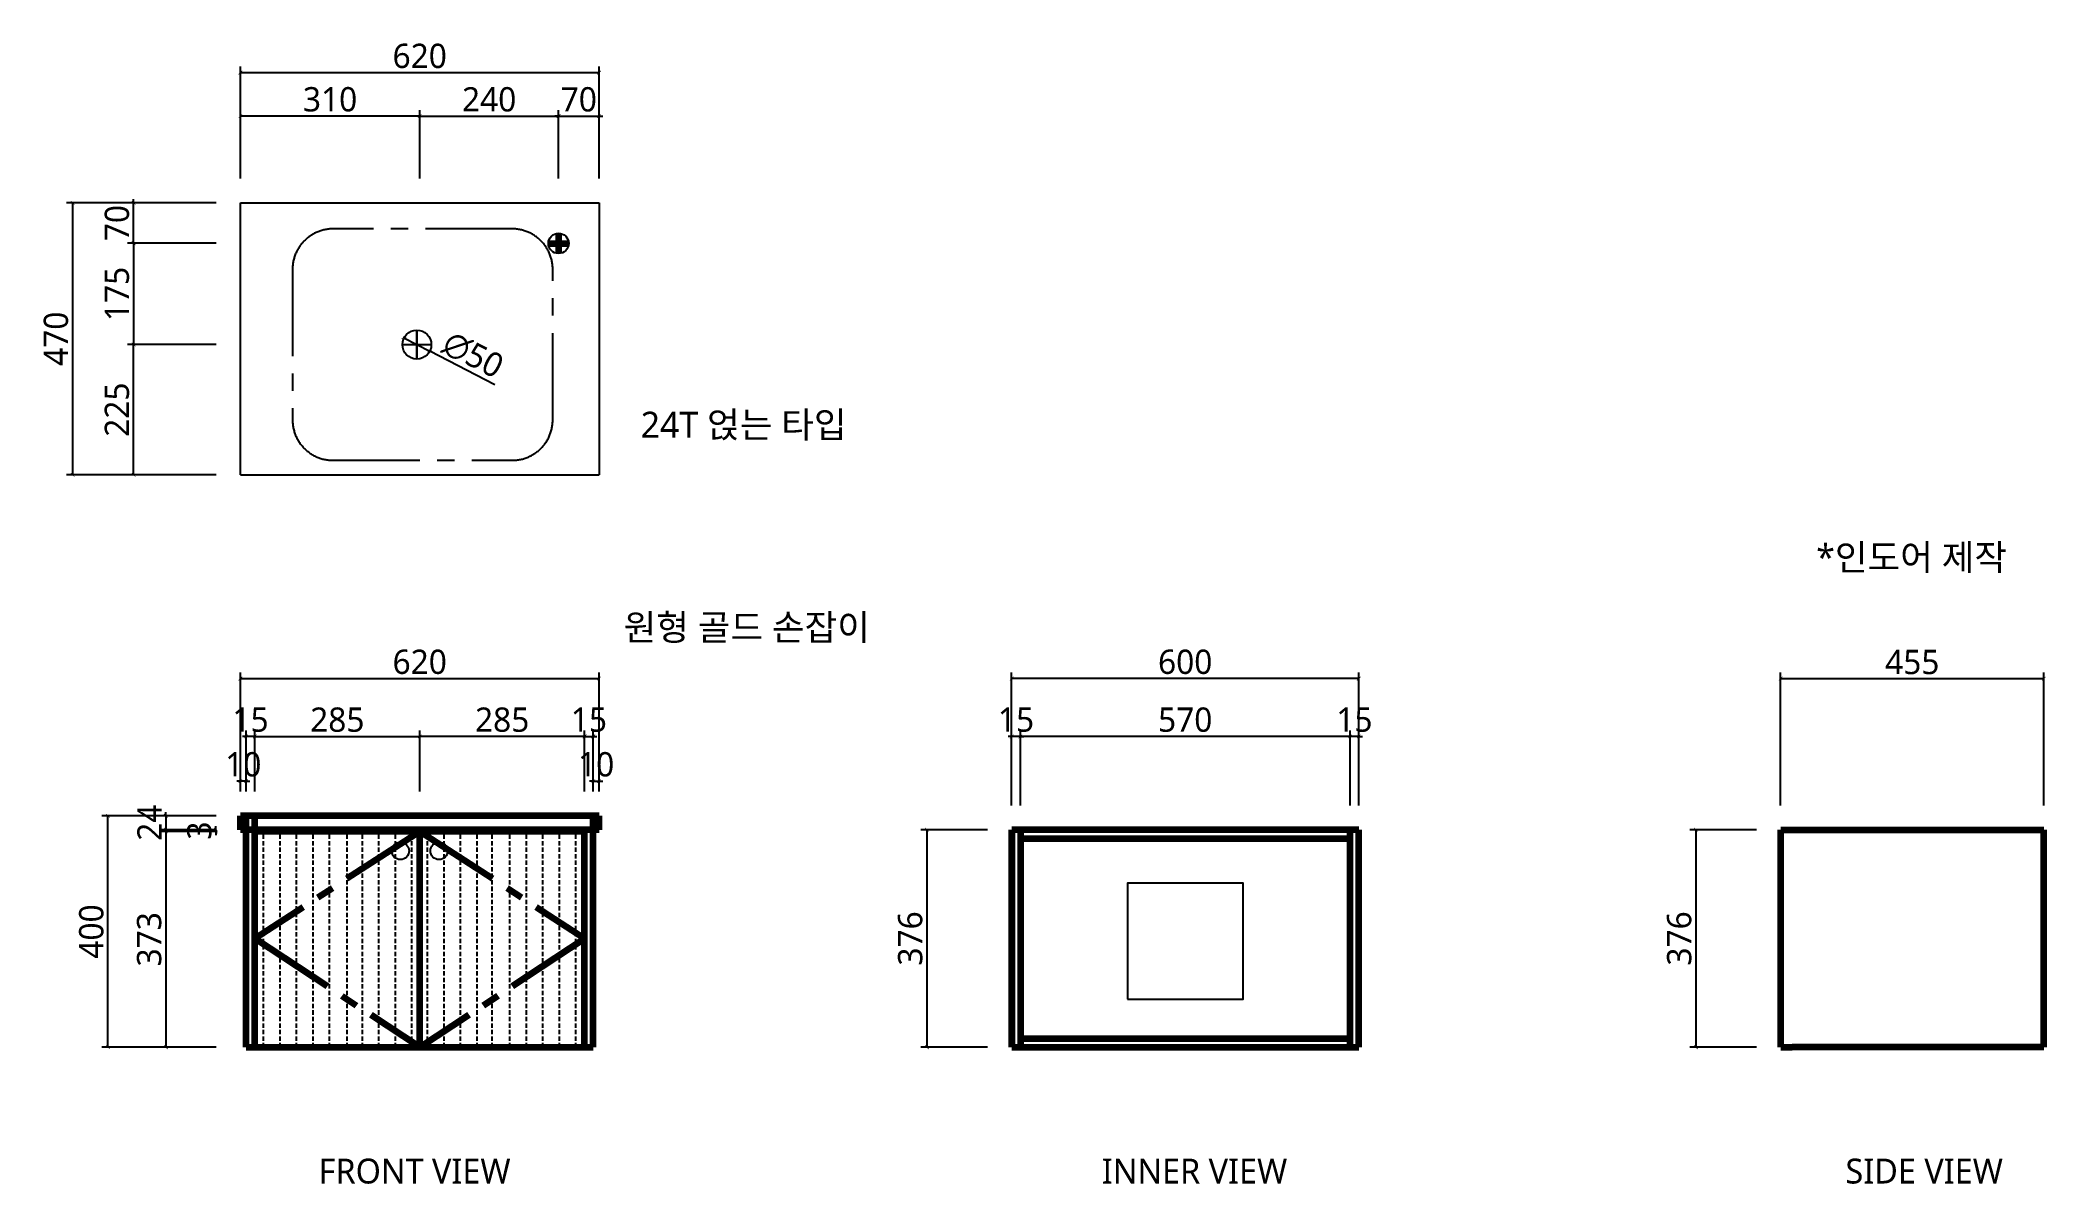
# Model space of a CAD drawing. Extents: x 892418 to 895886, y -553176 to -551199.
import ezdxf
from ezdxf.enums import TextEntityAlignment as Align

# ---------------------------------------------------------------- set-up
doc = ezdxf.new("R2010")
doc.units = 0
doc.header["$LTSCALE"] = 60
doc.header["$MEASUREMENT"] = 0
doc.header["$PDMODE"] = 34
doc.header["$PDSIZE"] = -5
for name, pattern in [('CENTERX2', [4, 2.5, -0.5, 0.5, -0.5]), ('HIDDEN', [0.375, 0.25, -0.125]), ('HIDDEN2', [0.1875, 0.125, -0.0625])]:
    doc.linetypes.add(name, pattern=pattern)
doc.layers.get('0').update_dxf_attribs({"linetype": 'CONTINUOUS'})
doc.layers.get('Defpoints').update_dxf_attribs({"color": 13, "linetype": 'CONTINUOUS'})
for name, color, linetype in [('DIM', 7, 'CONTINUOUS'), ('FUR', 253, 'CONTINUOUS'), ('HAT', 251, 'CENTERX2'), ('hid', 251, 'HIDDEN'), ('S-DIM', 8, 'CONTINUOUS'), ('TEX', 3, 'CONTINUOUS'), ('TITLE @ 1', 251, 'CONTINUOUS')]:
    doc.layers.add(name, color=color, linetype=linetype)
doc.styles.get("Standard").update_dxf_attribs({"font": 'malgun.ttf'})
doc.styles.add('카비원', font='malgun.ttf', dxfattribs={"height": 45})
doc.dimstyles.new('카비원', dxfattribs={"dimscale": 7, "dimtxt": 6, "dimasz": 0.9, "dimexe": 1.5, "dimexo": 6, "dimgap": 1, "dimtad": 1, "dimdsep": 46, "dimtxsty": 'Standard', "dimblk": 'ARCHTICK', "dimcen": 3, "dimclrd": 8, "dimclre": 8, "dimclrt": 7, "dimazin": 0, "dimtfac": 0.6, "dimtix": 1, "dimtmove": 1, "dimatfit": 3, "dimfxl": 1.5, "dimtolj": 1, "dimtzin": 0, "dimlwd": -1, "dimlwe": -1, "dimarcsym": 1})

# ---------------------------------------------------------------- blocks, each defined once
blk = doc.blocks.new('_ArchTick')
at = {"color": 0, "linetype": 'ByBlock', "transparency": 16777216, "const_width": 0.15}
blk.add_lwpolyline([(-0.5, -0.5), (0.5, 0.5)], dxfattribs=at)
blk = doc.blocks.new('*D2610')
at = {"layer": 'Defpoints', "color": 0, "transparency": 16777216}
for p in [(892764.7, -552566.4), (892635.8, -552939.4), (892764.7, -552939.4)]:
    blk.add_point(p, dxfattribs=at)
at = {"layer": 'S-DIM', "color": 8, "transparency": 16777216}
for p, q in [((892722.7, -552566.4), (892625.3, -552566.4)), ((892635.8, -552566.4), (892635.8, -552939.4)), ((892722.7, -552939.4), (892625.3, -552939.4))]:
    blk.add_line(p, q, dxfattribs=at)
at = {"layer": 'S-DIM', "color": 8, "transparency": 16777216, "xscale": 6.3, "yscale": 6.3, "zscale": 6.3}
for p, rotation in [((892635.8, -552566.4), 90), ((892635.8, -552939.4), 270)]:
    blk.add_blockref('_ArchTick', p, dxfattribs=dict(at, rotation=rotation))
at = {"layer": 'S-DIM', "color": 7, "transparency": 16777216, "insert": (892607.1, -552752.9), "char_height": 42, "attachment_point": 5, "rotation": 90}
blk.add_mtext('\\A1;373', dxfattribs=at)
blk = doc.blocks.new('*D2611')
at = {"layer": 'Defpoints', "color": 0, "transparency": 16777216}
for p in [(893074.7, -552402.2), (892789.7, -552539.4), (893074.7, -552539.4)]:
    blk.add_point(p, dxfattribs=at)
at = {"layer": 'S-DIM', "color": 8, "transparency": 16777216}
for p, q in [((892789.7, -552497.4), (892789.7, -552391.7)), ((893074.7, -552497.4), (893074.7, -552391.7)), ((892789.7, -552402.2), (893074.7, -552402.2))]:
    blk.add_line(p, q, dxfattribs=at)
at = {"layer": 'S-DIM', "color": 8, "transparency": 16777216, "xscale": 6.3, "yscale": 6.3, "zscale": 6.3, "rotation": 180}
blk.add_blockref('_ArchTick', (892789.7, -552402.2), dxfattribs=at)
at = {"layer": 'S-DIM', "color": 8, "transparency": 16777216, "xscale": 6.3, "yscale": 6.3, "zscale": 6.3}
blk.add_blockref('_ArchTick', (893074.7, -552402.2), dxfattribs=at)
at = {"layer": 'S-DIM', "color": 7, "transparency": 16777216, "insert": (892932.2, -552373.5), "char_height": 42, "attachment_point": 5}
blk.add_mtext('\\A1;285', dxfattribs=at)
blk = doc.blocks.new('*D2612')
at = {"layer": 'Defpoints', "color": 0, "transparency": 16777216}
for p in [(892635.8, -552563.4), (892764.7, -552539.4), (892764.7, -552563.4)]:
    blk.add_point(p, dxfattribs=at)
at = {"layer": 'S-DIM', "color": 8, "transparency": 16777216}
for p, q in [((892635.8, -552539.4), (892635.8, -552533.1)), ((892722.7, -552539.4), (892625.3, -552539.4)), ((892722.7, -552563.4), (892625.3, -552563.4)), ((892635.8, -552539.4), (892635.8, -552563.4)), ((892635.8, -552563.4), (892635.8, -552569.7))]:
    blk.add_line(p, q, dxfattribs=at)
at = {"layer": 'S-DIM', "color": 8, "transparency": 16777216, "xscale": 6.3, "yscale": 6.3, "zscale": 6.3}
for p, rotation in [((892635.8, -552539.4), 270), ((892635.8, -552563.4), 90)]:
    blk.add_blockref('_ArchTick', p, dxfattribs=dict(at, rotation=rotation))
at = {"layer": 'S-DIM', "color": 7, "transparency": 16777216, "insert": (892607.5, -552551.4), "char_height": 42, "attachment_point": 5, "rotation": 90}
blk.add_mtext('\\A1;24', dxfattribs=at)
blk = doc.blocks.new('*D2613')
at = {"layer": 'Defpoints', "color": 0, "transparency": 16777216}
for p in [(892722.5, -552566.4), (892764.7, -552563.4), (892764.7, -552566.4)]:
    blk.add_point(p, dxfattribs=at)
at = {"layer": 'S-DIM', "color": 8, "transparency": 16777216}
for p, q in [((892722.7, -552563.4), (892712, -552563.4)), ((892722.7, -552566.4), (892712, -552566.4)), ((892722.5, -552563.4), (892722.5, -552557.1)), ((892722.5, -552563.4), (892722.5, -552566.4)), ((892722.5, -552566.4), (892722.5, -552572.7))]:
    blk.add_line(p, q, dxfattribs=at)
at = {"layer": 'S-DIM', "color": 8, "transparency": 16777216, "xscale": 6.3, "yscale": 6.3, "zscale": 6.3}
for p, rotation in [((892722.5, -552563.4), 270), ((892722.5, -552566.4), 90)]:
    blk.add_blockref('_ArchTick', p, dxfattribs=dict(at, rotation=rotation))
at = {"layer": 'S-DIM', "color": 7, "transparency": 16777216, "insert": (892693.8, -552564.9), "char_height": 42, "attachment_point": 5, "rotation": 90}
blk.add_mtext('\\A1;3', dxfattribs=at)
blk = doc.blocks.new('*D2614')
at = {"layer": 'Defpoints', "color": 0, "transparency": 16777216}
for p in [(893074.7, -552402.2), (893074.7, -552539.4), (893359.7, -552539.4)]:
    blk.add_point(p, dxfattribs=at)
at = {"layer": 'S-DIM', "color": 8, "transparency": 16777216}
for p, q in [((893074.7, -552497.4), (893074.7, -552391.7)), ((893359.7, -552497.4), (893359.7, -552391.7)), ((893359.7, -552402.2), (893074.7, -552402.2))]:
    blk.add_line(p, q, dxfattribs=at)
at = {"layer": 'S-DIM', "color": 8, "transparency": 16777216, "xscale": 6.3, "yscale": 6.3, "zscale": 6.3, "rotation": 180}
blk.add_blockref('_ArchTick', (893074.7, -552402.2), dxfattribs=at)
at = {"layer": 'S-DIM', "color": 8, "transparency": 16777216, "xscale": 6.3, "yscale": 6.3, "zscale": 6.3}
blk.add_blockref('_ArchTick', (893359.7, -552402.2), dxfattribs=at)
at = {"layer": 'S-DIM', "color": 7, "transparency": 16777216, "insert": (893217.2, -552373.5), "char_height": 42, "attachment_point": 5}
blk.add_mtext('\\A1;285', dxfattribs=at)
blk = doc.blocks.new('*D2615')
at = {"layer": 'Defpoints', "color": 0, "transparency": 16777216}
for p in [(893374.7, -552402.2), (893359.7, -552539.4), (893374.7, -552539.4)]:
    blk.add_point(p, dxfattribs=at)
at = {"layer": 'S-DIM', "color": 8, "transparency": 16777216}
for p, q in [((893359.7, -552497.4), (893359.7, -552391.7)), ((893374.7, -552497.4), (893374.7, -552391.7)), ((893359.7, -552402.2), (893353.4, -552402.2)), ((893359.7, -552402.2), (893374.7, -552402.2)), ((893374.7, -552402.2), (893381, -552402.2))]:
    blk.add_line(p, q, dxfattribs=at)
at = {"layer": 'S-DIM', "color": 8, "transparency": 16777216, "xscale": 6.3, "yscale": 6.3, "zscale": 6.3}
blk.add_blockref('_ArchTick', (893359.7, -552402.2), dxfattribs=at)
at = {"layer": 'S-DIM', "color": 8, "transparency": 16777216, "xscale": 6.3, "yscale": 6.3, "zscale": 6.3, "rotation": 180}
blk.add_blockref('_ArchTick', (893374.7, -552402.2), dxfattribs=at)
at = {"layer": 'S-DIM', "color": 7, "transparency": 16777216, "insert": (893367.2, -552373.4), "char_height": 42, "attachment_point": 5}
blk.add_mtext('\\A1;15', dxfattribs=at)
blk = doc.blocks.new('*D2616')
at = {"layer": 'Defpoints', "color": 0, "transparency": 16777216}
for p in [(894098, -552302.2), (894098, -552563.4), (894698, -552563.4)]:
    blk.add_point(p, dxfattribs=at)
at = {"layer": 'S-DIM', "color": 8, "transparency": 16777216}
for p, q in [((894098, -552521.4), (894098, -552291.7)), ((894698, -552521.4), (894698, -552291.7)), ((894698, -552302.2), (894098, -552302.2))]:
    blk.add_line(p, q, dxfattribs=at)
at = {"layer": 'S-DIM', "color": 8, "transparency": 16777216, "xscale": 6.3, "yscale": 6.3, "zscale": 6.3, "rotation": 180}
blk.add_blockref('_ArchTick', (894098, -552302.2), dxfattribs=at)
at = {"layer": 'S-DIM', "color": 8, "transparency": 16777216, "xscale": 6.3, "yscale": 6.3, "zscale": 6.3}
blk.add_blockref('_ArchTick', (894698, -552302.2), dxfattribs=at)
at = {"layer": 'S-DIM', "color": 7, "transparency": 16777216, "insert": (894398, -552273.5), "char_height": 42, "attachment_point": 5}
blk.add_mtext('\\A1;600', dxfattribs=at)
blk = doc.blocks.new('*D2617')
at = {"layer": 'Defpoints', "color": 0, "transparency": 16777216}
for p in [(894098, -552563.4), (893951.5, -552939.4), (894098, -552939.4)]:
    blk.add_point(p, dxfattribs=at)
at = {"layer": 'S-DIM', "color": 8, "transparency": 16777216}
for p, q in [((894056, -552563.4), (893941, -552563.4)), ((893951.5, -552563.4), (893951.5, -552939.4)), ((894056, -552939.4), (893941, -552939.4))]:
    blk.add_line(p, q, dxfattribs=at)
at = {"layer": 'S-DIM', "color": 8, "transparency": 16777216, "xscale": 6.3, "yscale": 6.3, "zscale": 6.3}
for p, rotation in [((893951.5, -552563.4), 90), ((893951.5, -552939.4), 270)]:
    blk.add_blockref('_ArchTick', p, dxfattribs=dict(at, rotation=rotation))
at = {"layer": 'S-DIM', "color": 7, "transparency": 16777216, "insert": (893922.8, -552751.4), "char_height": 42, "attachment_point": 5, "rotation": 90}
blk.add_mtext('\\A1;376', dxfattribs=at)
blk = doc.blocks.new('*D2618')
at = {"layer": 'Defpoints', "color": 0, "transparency": 16777216}
for p in [(894683, -552402.2), (894683, -552563.4), (894698, -552563.4)]:
    blk.add_point(p, dxfattribs=at)
at = {"layer": 'S-DIM', "color": 8, "transparency": 16777216}
for p, q in [((894683, -552521.4), (894683, -552391.7)), ((894698, -552521.4), (894698, -552391.7)), ((894683, -552402.2), (894676.7, -552402.2)), ((894698, -552402.2), (894683, -552402.2)), ((894698, -552402.2), (894704.3, -552402.2))]:
    blk.add_line(p, q, dxfattribs=at)
at = {"layer": 'S-DIM', "color": 8, "transparency": 16777216, "xscale": 6.3, "yscale": 6.3, "zscale": 6.3}
blk.add_blockref('_ArchTick', (894683, -552402.2), dxfattribs=at)
at = {"layer": 'S-DIM', "color": 8, "transparency": 16777216, "xscale": 6.3, "yscale": 6.3, "zscale": 6.3, "rotation": 180}
blk.add_blockref('_ArchTick', (894698, -552402.2), dxfattribs=at)
at = {"layer": 'S-DIM', "color": 7, "transparency": 16777216, "insert": (894690.5, -552373.4), "char_height": 42, "attachment_point": 5}
blk.add_mtext('\\A1;15', dxfattribs=at)
blk = doc.blocks.new('*D2619')
at = {"layer": 'Defpoints', "color": 0, "transparency": 16777216}
for p in [(894098, -552402.2), (894098, -552563.4), (894113, -552563.4)]:
    blk.add_point(p, dxfattribs=at)
at = {"layer": 'S-DIM', "color": 8, "transparency": 16777216}
for p, q in [((894098, -552521.4), (894098, -552391.7)), ((894113, -552521.4), (894113, -552391.7)), ((894098, -552402.2), (894091.7, -552402.2)), ((894113, -552402.2), (894098, -552402.2)), ((894113, -552402.2), (894119.3, -552402.2))]:
    blk.add_line(p, q, dxfattribs=at)
at = {"layer": 'S-DIM', "color": 8, "transparency": 16777216, "xscale": 6.3, "yscale": 6.3, "zscale": 6.3}
blk.add_blockref('_ArchTick', (894098, -552402.2), dxfattribs=at)
at = {"layer": 'S-DIM', "color": 8, "transparency": 16777216, "xscale": 6.3, "yscale": 6.3, "zscale": 6.3, "rotation": 180}
blk.add_blockref('_ArchTick', (894113, -552402.2), dxfattribs=at)
at = {"layer": 'S-DIM', "color": 7, "transparency": 16777216, "insert": (894105.5, -552373.4), "char_height": 42, "attachment_point": 5}
blk.add_mtext('\\A1;15', dxfattribs=at)
blk = doc.blocks.new('*D2620')
at = {"layer": 'Defpoints', "color": 0, "transparency": 16777216}
for p in [(894113, -552402.2), (894113, -552563.4), (894683, -552563.4)]:
    blk.add_point(p, dxfattribs=at)
at = {"layer": 'S-DIM', "color": 8, "transparency": 16777216}
for p, q in [((894113, -552521.4), (894113, -552391.7)), ((894683, -552521.4), (894683, -552391.7)), ((894683, -552402.2), (894113, -552402.2))]:
    blk.add_line(p, q, dxfattribs=at)
at = {"layer": 'S-DIM', "color": 8, "transparency": 16777216, "xscale": 6.3, "yscale": 6.3, "zscale": 6.3, "rotation": 180}
blk.add_blockref('_ArchTick', (894113, -552402.2), dxfattribs=at)
at = {"layer": 'S-DIM', "color": 8, "transparency": 16777216, "xscale": 6.3, "yscale": 6.3, "zscale": 6.3}
blk.add_blockref('_ArchTick', (894683, -552402.2), dxfattribs=at)
at = {"layer": 'S-DIM', "color": 7, "transparency": 16777216, "insert": (894398, -552373.5), "char_height": 42, "attachment_point": 5}
blk.add_mtext('\\A1;570', dxfattribs=at)
blk = doc.blocks.new('*D2621')
at = {"layer": 'Defpoints', "color": 0, "transparency": 16777216}
for p in [(895882.4, -552302.2), (895427.4, -552563.4), (895882.4, -552563.4)]:
    blk.add_point(p, dxfattribs=at)
at = {"layer": 'S-DIM', "color": 8, "transparency": 16777216}
for p, q in [((895427.4, -552521.4), (895427.4, -552291.7)), ((895882.4, -552521.4), (895882.4, -552291.7)), ((895427.4, -552302.2), (895882.4, -552302.2))]:
    blk.add_line(p, q, dxfattribs=at)
at = {"layer": 'S-DIM', "color": 8, "transparency": 16777216, "xscale": 6.3, "yscale": 6.3, "zscale": 6.3, "rotation": 180}
blk.add_blockref('_ArchTick', (895427.4, -552302.2), dxfattribs=at)
at = {"layer": 'S-DIM', "color": 8, "transparency": 16777216, "xscale": 6.3, "yscale": 6.3, "zscale": 6.3}
blk.add_blockref('_ArchTick', (895882.4, -552302.2), dxfattribs=at)
at = {"layer": 'S-DIM', "color": 7, "transparency": 16777216, "insert": (895654.9, -552273.8), "char_height": 42, "attachment_point": 5}
blk.add_mtext('\\A1;455', dxfattribs=at)
blk = doc.blocks.new('*D2622')
at = {"layer": 'Defpoints', "color": 0, "transparency": 16777216}
for p in [(895427.4, -552563.4), (895280.9, -552939.4), (895427.4, -552939.4)]:
    blk.add_point(p, dxfattribs=at)
at = {"layer": 'S-DIM', "color": 8, "transparency": 16777216}
for p, q in [((895385.4, -552563.4), (895270.4, -552563.4)), ((895280.9, -552563.4), (895280.9, -552939.4)), ((895385.4, -552939.4), (895270.4, -552939.4))]:
    blk.add_line(p, q, dxfattribs=at)
at = {"layer": 'S-DIM', "color": 8, "transparency": 16777216, "xscale": 6.3, "yscale": 6.3, "zscale": 6.3}
for p, rotation in [((895280.9, -552563.4), 90), ((895280.9, -552939.4), 270)]:
    blk.add_blockref('_ArchTick', p, dxfattribs=dict(at, rotation=rotation))
at = {"layer": 'S-DIM', "color": 7, "transparency": 16777216, "insert": (895252.2, -552751.4), "char_height": 42, "attachment_point": 5, "rotation": 90}
blk.add_mtext('\\A1;376', dxfattribs=at)
blk = doc.blocks.new('*D2623')
at = {"layer": 'Defpoints', "color": 0, "transparency": 16777216}
for p in [(893384.7, -552479.6), (893374.7, -552539.4), (893384.7, -552539.4)]:
    blk.add_point(p, dxfattribs=at)
at = {"layer": 'S-DIM', "color": 8, "transparency": 16777216}
for p, q in [((893374.7, -552479.6), (893368.4, -552479.6)), ((893374.7, -552497.4), (893374.7, -552469.1)), ((893374.7, -552479.6), (893384.7, -552479.6)), ((893384.7, -552497.4), (893384.7, -552469.1)), ((893384.7, -552479.6), (893391, -552479.6))]:
    blk.add_line(p, q, dxfattribs=at)
at = {"layer": 'S-DIM', "color": 8, "transparency": 16777216, "xscale": 6.3, "yscale": 6.3, "zscale": 6.3}
blk.add_blockref('_ArchTick', (893374.7, -552479.6), dxfattribs=at)
at = {"layer": 'S-DIM', "color": 8, "transparency": 16777216, "xscale": 6.3, "yscale": 6.3, "zscale": 6.3, "rotation": 180}
blk.add_blockref('_ArchTick', (893384.7, -552479.6), dxfattribs=at)
at = {"layer": 'S-DIM', "color": 7, "transparency": 16777216, "insert": (893379.7, -552450.7), "char_height": 42, "attachment_point": 5}
blk.add_mtext('\\A1;10', dxfattribs=at)
blk = doc.blocks.new('*D2624')
at = {"layer": 'Defpoints', "color": 0, "transparency": 16777216}
for p in [(892774.7, -552402.2), (892774.7, -552539.4), (892789.7, -552539.4)]:
    blk.add_point(p, dxfattribs=at)
at = {"layer": 'S-DIM', "color": 8, "transparency": 16777216}
for p, q in [((892774.7, -552497.4), (892774.7, -552391.7)), ((892789.7, -552497.4), (892789.7, -552391.7)), ((892774.7, -552402.2), (892768.4, -552402.2)), ((892789.7, -552402.2), (892774.7, -552402.2)), ((892789.7, -552402.2), (892796, -552402.2))]:
    blk.add_line(p, q, dxfattribs=at)
at = {"layer": 'S-DIM', "color": 8, "transparency": 16777216, "xscale": 6.3, "yscale": 6.3, "zscale": 6.3}
blk.add_blockref('_ArchTick', (892774.7, -552402.2), dxfattribs=at)
at = {"layer": 'S-DIM', "color": 8, "transparency": 16777216, "xscale": 6.3, "yscale": 6.3, "zscale": 6.3, "rotation": 180}
blk.add_blockref('_ArchTick', (892789.7, -552402.2), dxfattribs=at)
at = {"layer": 'S-DIM', "color": 7, "transparency": 16777216, "insert": (892782.2, -552373.4), "char_height": 42, "attachment_point": 5}
blk.add_mtext('\\A1;15', dxfattribs=at)
blk = doc.blocks.new('*D2625')
at = {"layer": 'Defpoints', "color": 0, "transparency": 16777216}
for p in [(892764.7, -552479.6), (892764.7, -552539.4), (892774.7, -552539.4)]:
    blk.add_point(p, dxfattribs=at)
at = {"layer": 'S-DIM', "color": 8, "transparency": 16777216}
for p, q in [((892764.7, -552479.6), (892758.4, -552479.6)), ((892764.7, -552497.4), (892764.7, -552469.1)), ((892774.7, -552479.6), (892764.7, -552479.6)), ((892774.7, -552497.4), (892774.7, -552469.1)), ((892774.7, -552479.6), (892781, -552479.6))]:
    blk.add_line(p, q, dxfattribs=at)
at = {"layer": 'S-DIM', "color": 8, "transparency": 16777216, "xscale": 6.3, "yscale": 6.3, "zscale": 6.3}
blk.add_blockref('_ArchTick', (892764.7, -552479.6), dxfattribs=at)
at = {"layer": 'S-DIM', "color": 8, "transparency": 16777216, "xscale": 6.3, "yscale": 6.3, "zscale": 6.3, "rotation": 180}
blk.add_blockref('_ArchTick', (892774.7, -552479.6), dxfattribs=at)
at = {"layer": 'S-DIM', "color": 7, "transparency": 16777216, "insert": (892769.7, -552450.7), "char_height": 42, "attachment_point": 5}
blk.add_mtext('\\A1;10', dxfattribs=at)
blk = doc.blocks.new('*D2604')
at = {"layer": 'Defpoints', "color": 0, "transparency": 16777216}
for p in [(893384.7, -552302.2), (892764.7, -552539.4), (893384.7, -552539.4)]:
    blk.add_point(p, dxfattribs=at)
at = {"layer": 'DIM', "color": 8, "transparency": 16777216}
for p, q in [((892764.7, -552497.4), (892764.7, -552291.7)), ((893384.7, -552497.4), (893384.7, -552291.7)), ((892764.7, -552302.2), (893384.7, -552302.2))]:
    blk.add_line(p, q, dxfattribs=at)
at = {"layer": 'DIM', "color": 8, "transparency": 16777216, "xscale": 6.3, "yscale": 6.3, "zscale": 6.3, "rotation": 180}
blk.add_blockref('_ArchTick', (892764.7, -552302.2), dxfattribs=at)
at = {"layer": 'DIM', "color": 8, "transparency": 16777216, "xscale": 6.3, "yscale": 6.3, "zscale": 6.3}
blk.add_blockref('_ArchTick', (893384.7, -552302.2), dxfattribs=at)
at = {"layer": 'DIM', "color": 7, "transparency": 16777216, "insert": (893074.7, -552273.5), "char_height": 42, "attachment_point": 5}
blk.add_mtext('\\A1;620', dxfattribs=at)
blk = doc.blocks.new('*D2626')
at = {"layer": 'Defpoints', "color": 0, "transparency": 16777216}
for p in [(892535.8, -552539.4), (892764.7, -552539.4), (892764.7, -552939.4)]:
    blk.add_point(p, dxfattribs=at)
at = {"layer": 'DIM', "color": 8, "transparency": 16777216}
for p, q in [((892722.7, -552539.4), (892525.3, -552539.4)), ((892535.8, -552939.4), (892535.8, -552539.4)), ((892722.7, -552939.4), (892525.3, -552939.4))]:
    blk.add_line(p, q, dxfattribs=at)
at = {"layer": 'DIM', "color": 8, "transparency": 16777216, "xscale": 6.3, "yscale": 6.3, "zscale": 6.3}
for p, rotation in [((892535.8, -552539.4), 90), ((892535.8, -552939.4), 270)]:
    blk.add_blockref('_ArchTick', p, dxfattribs=dict(at, rotation=rotation))
at = {"layer": 'DIM', "color": 7, "transparency": 16777216, "insert": (892507.1, -552739.4), "char_height": 42, "attachment_point": 5, "rotation": 90}
blk.add_mtext('\\A1;400', dxfattribs=at)
blk = doc.blocks.new('*D2627')
at = {"layer": 'Defpoints', "color": 0, "transparency": 16777216}
for p in [(892764.7, -551479.9), (892474.7, -551949.9), (892764.7, -551949.9)]:
    blk.add_point(p, dxfattribs=at)
at = {"layer": 'S-DIM', "color": 8, "transparency": 16777216}
for p, q in [((892722.7, -551479.9), (892464.2, -551479.9)), ((892474.7, -551479.9), (892474.7, -551949.9)), ((892722.7, -551949.9), (892464.2, -551949.9))]:
    blk.add_line(p, q, dxfattribs=at)
at = {"layer": 'S-DIM', "color": 8, "transparency": 16777216, "xscale": 6.3, "yscale": 6.3, "zscale": 6.3}
for p, rotation in [((892474.7, -551479.9), 90), ((892474.7, -551949.9), 270)]:
    blk.add_blockref('_ArchTick', p, dxfattribs=dict(at, rotation=rotation))
at = {"layer": 'S-DIM', "color": 7, "transparency": 16777216, "insert": (892446, -551714.9), "char_height": 42, "attachment_point": 5, "rotation": 90}
blk.add_mtext('\\A1;470', dxfattribs=at)
blk = doc.blocks.new('*D2628')
at = {"layer": 'Defpoints', "color": 0, "transparency": 16777216}
for p in [(893384.7, -551254.9), (892764.7, -551479.9), (893384.7, -551479.9)]:
    blk.add_point(p, dxfattribs=at)
at = {"layer": 'S-DIM', "color": 8, "transparency": 16777216}
for p, q in [((892764.7, -551437.9), (892764.7, -551244.4)), ((893384.7, -551437.9), (893384.7, -551244.4)), ((892764.7, -551254.9), (893384.7, -551254.9))]:
    blk.add_line(p, q, dxfattribs=at)
at = {"layer": 'S-DIM', "color": 8, "transparency": 16777216, "xscale": 6.3, "yscale": 6.3, "zscale": 6.3, "rotation": 180}
blk.add_blockref('_ArchTick', (892764.7, -551254.9), dxfattribs=at)
at = {"layer": 'S-DIM', "color": 8, "transparency": 16777216, "xscale": 6.3, "yscale": 6.3, "zscale": 6.3}
blk.add_blockref('_ArchTick', (893384.7, -551254.9), dxfattribs=at)
at = {"layer": 'S-DIM', "color": 7, "transparency": 16777216, "insert": (893074.7, -551226.2), "char_height": 42, "attachment_point": 5}
blk.add_mtext('\\A1;620', dxfattribs=at)
blk = doc.blocks.new('*D2629')
at = {"layer": 'Defpoints', "color": 0, "transparency": 16777216}
for p in [(893314.7, -551330), (893074.7, -551479.9), (893314.7, -551479.9)]:
    blk.add_point(p, dxfattribs=at)
at = {"layer": 'S-DIM', "color": 8, "transparency": 16777216}
for p, q in [((893074.7, -551437.9), (893074.7, -551319.5)), ((893314.7, -551437.9), (893314.7, -551319.5)), ((893074.7, -551330), (893314.7, -551330))]:
    blk.add_line(p, q, dxfattribs=at)
at = {"layer": 'S-DIM', "color": 8, "transparency": 16777216, "xscale": 6.3, "yscale": 6.3, "zscale": 6.3, "rotation": 180}
blk.add_blockref('_ArchTick', (893074.7, -551330), dxfattribs=at)
at = {"layer": 'S-DIM', "color": 8, "transparency": 16777216, "xscale": 6.3, "yscale": 6.3, "zscale": 6.3}
blk.add_blockref('_ArchTick', (893314.7, -551330), dxfattribs=at)
at = {"layer": 'S-DIM', "color": 7, "transparency": 16777216, "insert": (893194.7, -551301.3), "char_height": 42, "attachment_point": 5}
blk.add_mtext('\\A1;240', dxfattribs=at)
blk = doc.blocks.new('*D2630')
at = {"layer": 'Defpoints', "color": 0, "transparency": 16777216}
for p in [(893384.7, -551330), (893314.7, -551479.9), (893384.7, -551479.9)]:
    blk.add_point(p, dxfattribs=at)
at = {"layer": 'S-DIM', "color": 8, "transparency": 16777216}
for p, q in [((893314.7, -551437.9), (893314.7, -551319.5)), ((893384.7, -551437.9), (893384.7, -551319.5)), ((893314.7, -551330), (893308.4, -551330)), ((893314.7, -551330), (893384.7, -551330)), ((893384.7, -551330), (893391, -551330))]:
    blk.add_line(p, q, dxfattribs=at)
at = {"layer": 'S-DIM', "color": 8, "transparency": 16777216, "xscale": 6.3, "yscale": 6.3, "zscale": 6.3}
blk.add_blockref('_ArchTick', (893314.7, -551330), dxfattribs=at)
at = {"layer": 'S-DIM', "color": 8, "transparency": 16777216, "xscale": 6.3, "yscale": 6.3, "zscale": 6.3, "rotation": 180}
blk.add_blockref('_ArchTick', (893384.7, -551330), dxfattribs=at)
at = {"layer": 'S-DIM', "color": 7, "transparency": 16777216, "insert": (893349.7, -551301.3), "char_height": 42, "attachment_point": 5}
blk.add_mtext('\\A1;70', dxfattribs=at)
blk = doc.blocks.new('*D2631')
at = {"layer": 'Defpoints', "color": 0, "transparency": 16777216}
for p in [(892764.7, -551549.9), (892580.1, -551724.9), (892764.7, -551724.9)]:
    blk.add_point(p, dxfattribs=at)
at = {"layer": 'S-DIM', "color": 8, "transparency": 16777216}
for p, q in [((892722.7, -551549.9), (892569.6, -551549.9)), ((892580.1, -551549.9), (892580.1, -551724.9)), ((892722.7, -551724.9), (892569.6, -551724.9))]:
    blk.add_line(p, q, dxfattribs=at)
at = {"layer": 'S-DIM', "color": 8, "transparency": 16777216, "xscale": 6.3, "yscale": 6.3, "zscale": 6.3}
for p, rotation in [((892580.1, -551549.9), 90), ((892580.1, -551724.9), 270)]:
    blk.add_blockref('_ArchTick', p, dxfattribs=dict(at, rotation=rotation))
at = {"layer": 'S-DIM', "color": 7, "transparency": 16777216, "insert": (892551.3, -551637.4), "char_height": 42, "attachment_point": 5, "rotation": 90}
blk.add_mtext('\\A1;175', dxfattribs=at)
blk = doc.blocks.new('*D2632')
at = {"layer": 'Defpoints', "color": 0, "transparency": 16777216}
for p in [(892580.1, -551724.9), (892764.7, -551724.9), (892764.7, -551949.9)]:
    blk.add_point(p, dxfattribs=at)
at = {"layer": 'S-DIM', "color": 8, "transparency": 16777216}
for p, q in [((892722.7, -551724.9), (892569.6, -551724.9)), ((892580.1, -551949.9), (892580.1, -551724.9)), ((892722.7, -551949.9), (892569.6, -551949.9))]:
    blk.add_line(p, q, dxfattribs=at)
at = {"layer": 'S-DIM', "color": 8, "transparency": 16777216, "xscale": 6.3, "yscale": 6.3, "zscale": 6.3}
for p, rotation in [((892580.1, -551724.9), 90), ((892580.1, -551949.9), 270)]:
    blk.add_blockref('_ArchTick', p, dxfattribs=dict(at, rotation=rotation))
at = {"layer": 'S-DIM', "color": 7, "transparency": 16777216, "insert": (892551.4, -551837.4), "char_height": 42, "attachment_point": 5, "rotation": 90}
blk.add_mtext('\\A1;225', dxfattribs=at)
blk = doc.blocks.new('*D2633')
at = {"layer": 'Defpoints', "color": 0, "transparency": 16777216}
for p in [(892580.1, -551479.9), (892764.7, -551479.9), (892764.7, -551549.9)]:
    blk.add_point(p, dxfattribs=at)
at = {"layer": 'S-DIM', "color": 8, "transparency": 16777216}
for p, q in [((892722.7, -551479.9), (892569.6, -551479.9)), ((892580.1, -551479.9), (892580.1, -551473.6)), ((892580.1, -551549.9), (892580.1, -551479.9)), ((892722.7, -551549.9), (892569.6, -551549.9)), ((892580.1, -551549.9), (892580.1, -551556.2))]:
    blk.add_line(p, q, dxfattribs=at)
at = {"layer": 'S-DIM', "color": 8, "transparency": 16777216, "xscale": 6.3, "yscale": 6.3, "zscale": 6.3}
for p, rotation in [((892580.1, -551479.9), 270), ((892580.1, -551549.9), 90)]:
    blk.add_blockref('_ArchTick', p, dxfattribs=dict(at, rotation=rotation))
at = {"layer": 'S-DIM', "color": 7, "transparency": 16777216, "insert": (892551.4, -551514.9), "char_height": 42, "attachment_point": 5, "rotation": 90}
blk.add_mtext('\\A1;70', dxfattribs=at)
blk = doc.blocks.new('*D2634')
at = {"layer": 'Defpoints', "color": 0, "transparency": 16777216}
for p in [(892764.7, -551330), (892764.7, -551479.9), (893074.7, -551479.9)]:
    blk.add_point(p, dxfattribs=at)
at = {"layer": 'S-DIM', "color": 8, "transparency": 16777216}
for p, q in [((892764.7, -551437.9), (892764.7, -551319.5)), ((893074.7, -551437.9), (893074.7, -551319.5)), ((893074.7, -551330), (892764.7, -551330))]:
    blk.add_line(p, q, dxfattribs=at)
at = {"layer": 'S-DIM', "color": 8, "transparency": 16777216, "xscale": 6.3, "yscale": 6.3, "zscale": 6.3, "rotation": 180}
blk.add_blockref('_ArchTick', (892764.7, -551330), dxfattribs=at)
at = {"layer": 'S-DIM', "color": 8, "transparency": 16777216, "xscale": 6.3, "yscale": 6.3, "zscale": 6.3}
blk.add_blockref('_ArchTick', (893074.7, -551330), dxfattribs=at)
at = {"layer": 'S-DIM', "color": 7, "transparency": 16777216, "insert": (892919.7, -551301.2), "char_height": 42, "attachment_point": 5}
blk.add_mtext('\\A1;310', dxfattribs=at)
blk = doc.blocks.new('*D2635')
at = {"layer": 'Defpoints', "color": 0, "transparency": 16777216}
for p in [(893047.5, -551713.5), (893091.9, -551736.4)]:
    blk.add_point(p, dxfattribs=at)
at = {"layer": 'S-DIM', "color": 8, "transparency": 16777216}
for p in [(893047.5, -551713.5), (893204.3, -551794.4)]:
    blk.add_line(p, (893091.9, -551736.4), dxfattribs=at)
at = {"layer": 'S-DIM', "color": 8, "transparency": 16777216, "xscale": 6.3, "yscale": 6.3, "zscale": 6.3}
for p, rotation in [((893047.5, -551713.5), 332.6983358067602), ((893091.9, -551736.4), 152.6983358067601)]:
    blk.add_blockref('_ArchTick', p, dxfattribs=dict(at, rotation=rotation))
at = {"layer": 'S-DIM', "color": 7, "transparency": 16777216, "insert": (893166.9, -551742.8), "char_height": 42, "attachment_point": 5, "rotation": 332.6983}
blk.add_mtext('\\A1;∅50', dxfattribs=at)

msp = doc.modelspace()

# ---------------------------------------------------------------- linework, layer by layer
for p, q in [((892764.711, -551479.944), (893384.711, -551479.944)), ((892764.711, -551949.944), (892764.711, -551479.944)), ((893384.711, -551479.944), (893384.711, -551949.944)), ((893069.711, -551699.944), (893069.711, -551749.944)), ((893069.711, -551749.944), (893069.711, -551699.944)), ((893069.711, -551699.944), (893069.711, -551749.944)), ((893044.711, -551724.944), (893094.711, -551724.944)), ((892764.711, -551949.944), (893384.711, -551949.944))]:
    msp.add_line(p, q)
at = {"lineweight": 100}
for p, q in [((893297.211, -551549.944), (893332.211, -551549.944)), ((893314.711, -551532.444), (893314.711, -551567.444)), ((893384.711, -552539.405), (892764.711, -552539.405)), ((892764.711, -552563.405), (892764.711, -552539.405)), ((893384.711, -552563.405), (892764.711, -552563.405)), ((893384.711, -552563.405), (892764.711, -552563.405)), ((892774.711, -552939.405), (892774.711, -552539.405)), ((892789.711, -552939.405), (892789.711, -552539.405)), ((892789.711, -552939.405), (892789.711, -552539.405)), ((893359.711, -552566.405), (892789.711, -552566.405)), ((893074.711, -552939.405), (893074.711, -552566.405)), ((893359.711, -552939.405), (893359.711, -552563.405)), ((893374.711, -552939.405), (893374.711, -552539.405)), ((893384.711, -552563.405), (893384.711, -552539.405)), ((894698.04, -552563.405), (894098.04, -552563.405)), ((894098.04, -552563.405), (894098.04, -552939.405)), ((894098.04, -552563.405), (894098.04, -552939.405)), ((894098.04, -552939.405), (894098.04, -552563.405)), ((894113.04, -552563.405), (894113.04, -552939.405)), ((894683.04, -552939.405), (894683.04, -552563.405)), ((894698.04, -552939.405), (894698.04, -552563.405)), ((895427.411, -552563.405), (895882.411, -552563.405)), ((895427.411, -552939.405), (895427.411, -552563.405)), ((895882.411, -552939.405), (895882.411, -552563.405)), ((894113.04, -552578.405), (894683.04, -552578.405)), ((892774.711, -552939.405), (893374.711, -552939.405)), ((894098.04, -552939.405), (894698.04, -552939.405)), ((894113.04, -552924.405), (894683.04, -552924.405)), ((895427.411, -552939.405), (895447.411, -552939.405)), ((895882.411, -552939.405), (895447.411, -552939.405))]:
    msp.add_line(p, q, dxfattribs=at)
at = {"color": 252, "linetype": 'CENTERX2'}
msp.add_lwpolyline([(892854.711, -551594.944), (892854.711, -551854.944, 0.41421356), (892924.711, -551924.944), (893234.711, -551924.944, 0.41421356), (893304.711, -551854.944), (893304.711, -551594.944, 0.41421356), (893234.711, -551524.944), (892924.711, -551524.944, 0.41421356)], format="xyb", close=True, dxfattribs=at)
msp.add_lwpolyline([(894298.04, -552856.077), (894498.04, -552856.077), (894498.04, -552656.077), (894298.04, -552656.077)], close=True)
for centre, radius in [((893314.711, -551549.944), 17.5), ((893069.711, -551724.944), 25)]:
    msp.add_circle(centre, radius)
at = {"layer": 'FUR'}
for centre in [(893041.277, -552600.029), (893108.145, -552600.029)]:
    msp.add_circle(centre, 15, dxfattribs=at)
at = {"layer": 'HAT', "linetype": 'CENTERX2', "lineweight": 100}
for points in [[(893074.711, -552566.405), (892789.711, -552751.405), (893074.711, -552939.405)], [(893074.711, -552566.405), (893359.711, -552751.405), (893074.711, -552939.405)]]:
    msp.add_lwpolyline(points, dxfattribs=at)
at = {"layer": 'hid', "color": 251, "linetype": 'HIDDEN2'}
for p, q in [((892804.711, -552939.405), (892804.711, -552566.405)), ((892833.211, -552939.405), (892833.211, -552566.405)), ((892861.711, -552939.405), (892861.711, -552566.405)), ((892890.211, -552939.405), (892890.211, -552566.405)), ((892918.711, -552939.405), (892918.711, -552566.405)), ((892949.211, -552939.405), (892949.211, -552566.405)), ((892975.711, -552939.405), (892975.711, -552566.405)), ((893004.211, -552939.405), (893004.211, -552566.405)), ((893032.711, -552939.405), (893032.711, -552566.405)), ((893061.211, -552939.405), (893061.211, -552566.405)), ((893088.211, -552939.405), (893088.211, -552566.405)), ((893116.711, -552939.405), (893116.711, -552566.405)), ((893145.211, -552939.405), (893145.211, -552566.405)), ((893173.711, -552939.405), (893173.711, -552566.405)), ((893200.211, -552939.405), (893200.211, -552566.405)), ((893230.711, -552939.405), (893230.711, -552566.405)), ((893259.211, -552939.405), (893259.211, -552566.405)), ((893287.711, -552939.405), (893287.711, -552566.405)), ((893316.211, -552939.405), (893316.211, -552566.405)), ((893344.711, -552939.405), (893344.711, -552566.405))]:
    msp.add_line(p, q, dxfattribs=at)

# ---------------------------------------------------------------- texts
at = {"layer": 'TEX', "style": '카비원'}
for s, p in [('24T 얹는 타입', (893456.606, -551885.973)), ('원형 골드 손잡이', (893427.146, -552236.089))]:
    msp.add_text(s, height=45, dxfattribs=at).set_placement(p)
at = {"layer": 'TEX', "insert": (895488.89, -552070.024), "char_height": 45, "attachment_point": 1, "style": '카비원'}
msp.add_mtext_dynamic_manual_height_columns('*인도어 제작', width=2133.51836, gutter_width=275, heights=[0], dxfattribs=at)
at = {"layer": 'TITLE @ 1', "style": '카비원'}
for s, p in [('FRONT VIEW', (892899.981, -553153.526)), ('INNER VIEW', (894253.891, -553153.526)), ('SIDE VIEW', (895539.446, -553153.526))]:
    msp.add_text(s, height=43, dxfattribs=at).set_placement(p, align=Align.MIDDLE_LEFT)

# ---------------------------------------------------------------- dimensions: what is measured, and where the dimension line sits
at = {"layer": 'DIM'}
dim = msp.add_linear_dim(base=(893384.711, -552302.206), p1=(892764.711, -552539.405), p2=(893384.711, -552539.405), dimstyle='카비원', override={"dimtxsty": 'Standard'}, dxfattribs=at)
dim.commit()
dim.dimension.update_dxf_attribs({"geometry": '*D2604', "text_midpoint": (893074.711, -552273.507)})
dim = msp.add_linear_dim(base=(892535.825, -552539.405), p1=(892764.711, -552939.405), p2=(892764.711, -552539.405), angle=90, dimstyle='카비원', override={"dimscale": 7}, dxfattribs=at)
dim.commit()
dim.dimension.update_dxf_attribs({"geometry": '*D2626', "text_midpoint": (892507.126, -552739.405)})
at = {"layer": 'S-DIM'}
for base, p1, p2, override, picture, middle in [((893384.711, -551254.944), (892764.711, -551479.944), (893384.711, -551479.944), {"dimtxsty": 'Standard', "dimtmove": 1}, '*D2628', (893074.711, -551226.245)), ((895882.411, -552302.201), (895427.411, -552563.405), (895882.411, -552563.405), {"dimtxsty": 'Standard'}, '*D2621', (895654.911, -552273.844)), ((892774.711, -552402.201), (892789.711, -552539.405), (892774.711, -552539.405), {"dimtxsty": 'Standard'}, '*D2624', (892782.211, -552373.388)), ((893074.711, -552402.201), (892789.711, -552539.405), (893074.711, -552539.405), {"dimtxsty": 'Standard'}, '*D2611', (892932.211, -552373.502))]:
    dim = msp.add_linear_dim(base=base, p1=p1, p2=p2, dimstyle='카비원', override=override, dxfattribs=at)
    dim.commit()
    dim.dimension.update_dxf_attribs({"geometry": picture, "text_midpoint": middle})
for base, p1, p2, angle, picture, middle in [((892764.711, -551330.037), (893074.711, -551479.944), (892764.711, -551479.944), 180, '*D2634', (892919.711, -551301.224)), ((893384.711, -551330.037), (893314.711, -551479.944), (893384.711, -551479.944), 180, '*D2630', (893349.711, -551301.338)), ((892580.081, -551479.944), (892764.711, -551549.944), (892764.711, -551479.944), 90, '*D2633', (892551.382, -551514.944))]:
    dim = msp.add_linear_dim(base=base, p1=p1, p2=p2, angle=angle, dimstyle='카비원', dxfattribs=at)
    dim.commit()
    dim.dimension.update_dxf_attribs({"geometry": picture, "text_midpoint": middle})
for p1, p2, distance, picture, middle in [((893074.711, -551479.944), (893314.711, -551479.944), 149.907, '*D2629', (893194.711, -551301.338)), ((892764.711, -551549.944), (892764.711, -551724.944), -184.63, '*D2631', (892551.268, -551637.444)), ((892764.711, -551949.944), (892764.711, -551724.944), 184.63, '*D2632', (892551.382, -551837.444)), ((892774.711, -552539.405), (892764.711, -552539.405), -59.842, '*D2625', (892769.711, -552450.75)), ((893374.711, -552539.405), (893384.711, -552539.405), 59.842, '*D2623', (893379.711, -552450.75))]:
    dim = msp.add_aligned_dim(p1=p1, p2=p2, distance=distance, dimstyle='카비원', dxfattribs=at)
    dim.commit()
    dim.dimension.update_dxf_attribs({"geometry": picture, "text_midpoint": middle})
for base, p1, p2, angle, override, picture, middle in [((892474.711, -551949.944), (892764.711, -551479.944), (892764.711, -551949.944), 90, {"dimtxsty": 'Standard', "dimtmove": 1}, '*D2627', (892446.012, -551714.944)), ((894098.04, -552302.201), (894698.04, -552563.405), (894098.04, -552563.405), 180, {"dimtxsty": 'Standard'}, '*D2616', (894398.04, -552273.502)), ((893074.711, -552402.201), (893359.711, -552539.405), (893074.711, -552539.405), 180, {"dimtxsty": 'Standard', "dimtmove": 0}, '*D2614', (893217.211, -552373.502)), ((893374.711, -552402.201), (893359.711, -552539.405), (893374.711, -552539.405), 180, {"dimtxsty": 'Standard'}, '*D2615', (893367.211, -552373.388)), ((894098.04, -552402.201), (894113.04, -552563.405), (894098.04, -552563.405), 180, {"dimtxsty": 'Standard'}, '*D2619', (894105.54, -552373.388)), ((894113.04, -552402.201), (894683.04, -552563.405), (894113.04, -552563.405), 180, {"dimtxsty": 'Standard'}, '*D2620', (894398.04, -552373.502)), ((894683.04, -552402.201), (894698.04, -552563.405), (894683.04, -552563.405), 180, {"dimtxsty": 'Standard'}, '*D2618', (894690.54, -552373.388)), ((892635.825, -552563.405), (892764.711, -552539.405), (892764.711, -552563.405), 90, {"dimtxsty": 'Standard'}, '*D2612', (892607.483, -552551.405)), ((892635.825, -552939.405), (892764.711, -552566.405), (892764.711, -552939.405), 90, {"dimtxsty": 'Standard', "dimtmove": 0}, '*D2610', (892607.126, -552752.905)), ((892722.505, -552566.405), (892764.711, -552563.405), (892764.711, -552566.405), 90, {"dimtxsty": 'Standard'}, '*D2613', (892693.806, -552564.905)), ((893951.528, -552939.405), (894098.04, -552563.405), (894098.04, -552939.405), 90, {"dimtxsty": 'Standard', "dimtmove": 0}, '*D2617', (893922.829, -552751.405)), ((895280.899, -552939.405), (895427.411, -552563.405), (895427.411, -552939.405), 90, {"dimtxsty": 'Standard', "dimtmove": 0}, '*D2622', (895252.2, -552751.405))]:
    dim = msp.add_linear_dim(base=base, p1=p1, p2=p2, angle=angle, dimstyle='카비원', override=override, dxfattribs=at)
    dim.commit()
    dim.dimension.update_dxf_attribs({"geometry": picture, "text_midpoint": middle})
dim = msp.add_diameter_dim_2p(p1=(893047.496, -551713.477), p2=(893091.926, -551736.411), dimstyle='카비원', dxfattribs=at)
dim.commit()
dim.dimension.update_dxf_attribs({"geometry": '*D2635', "text_midpoint": (893166.886, -551742.807)})

doc.saveas('drawing.dxf')
